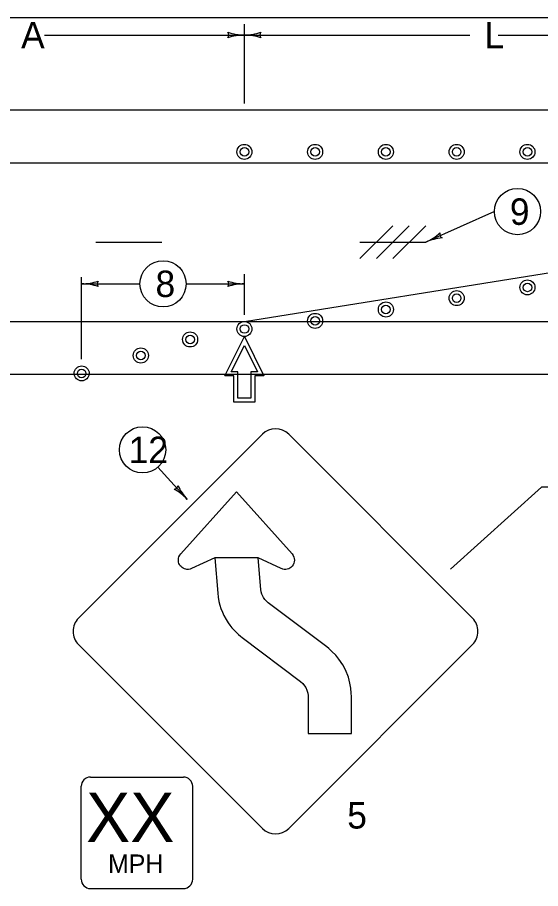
# Model space of a CAD drawing. Extents: x 999.6 to 1053.4, y 999.6 to 1022.5.
# Drawn here: x 1019.21 to 1023.17, y 1009.24 to 1015.83 of the extents above; entities that cross this region are included whole.
import ezdxf

# ---------------------------------------------------------------- set-up
doc = ezdxf.new("R2010")
doc.units = 0
doc.layers.add('Level 1', color=7, linetype='Continuous')

msp = doc.modelspace()

# ---------------------------------------------------------------- linework, layer by layer
at = {"layer": 'Level 1'}
for p, q in [((1007.25, 1015.8316), (1029.4498, 1015.8316)), ((1020.9263, 1015.1816), (1020.9263, 1015.7816)), ((1019.4128, 1015.6982), (1020.9263, 1015.6982)), ((1020.9263, 1015.6982), (1022.6333, 1015.6982)), ((1022.8479, 1015.6982), (1024.6763, 1015.6982)), ((1007.25, 1015.1316), (1028.2417, 1015.1316)), ((1007.25, 1014.7316), (1026.5603, 1014.7316)), ((1021.801, 1014.0066), (1022.0497, 1014.2552)), ((1021.926, 1014.0066), (1022.1747, 1014.2552)), ((1022.051, 1014.0066), (1022.2997, 1014.2552)), ((1019.801, 1014.1316), (1020.301, 1014.1316)), ((1020.9263, 1013.5316), (1024.6763, 1014.1316)), ((1021.801, 1014.1316), (1022.301, 1014.1316)), ((1019.6944, 1013.2456), (1019.6944, 1013.8662)), ((1020.9263, 1013.5816), (1020.9263, 1013.8891)), ((1019.6944, 1013.8162), (1020.1353, 1013.8162)), ((1020.4853, 1013.8162), (1020.9263, 1013.8162)), ((1007.25, 1013.5316), (1026.5513, 1013.5316)), ((1007.25, 1013.1316), (1035.25, 1013.1316)), ((1020.9759, 1012.9507), (1020.8758, 1012.9507)), ((1021.0059, 1012.9207), (1020.8458, 1012.9207)), ((1019.6706, 1011.2863), (1021.0627, 1012.6785)), ((1022.6537, 1011.2863), (1021.2616, 1012.6785)), ((1021.0627, 1009.6954), (1019.6706, 1011.0875)), ((1021.2616, 1009.6954), (1022.6537, 1011.0875)), ((1019.7616, 1010.0851), (1020.4648, 1010.0851)), ((1019.6913, 1009.3117), (1019.6913, 1010.0148)), ((1020.5351, 1009.3117), (1020.5351, 1010.0148)), ((1019.7616, 1009.2413), (1020.4648, 1009.2413))]:
    msp.add_line(p, q, dxfattribs=at)
for points in [[(1024.5738, 1015.3526), (1024.0236, 1012.2783), (1023.1753, 1012.2783), (1022.4874, 1011.6589)], [(1022.8188, 1014.3624), (1022.301, 1014.1316)], [(1020.8458, 1012.9207), (1020.8458, 1013.1207), (1020.7772, 1013.1207), (1020.9263, 1013.4178)], [(1020.9263, 1013.4178), (1021.0744, 1013.1207), (1021.0059, 1013.1207), (1021.0059, 1012.9207)], [(1020.8758, 1012.9507), (1020.8758, 1012.9507), (1020.8758, 1013.1507), (1020.8258, 1013.1507), (1020.9263, 1013.3507)], [(1020.9263, 1013.3507), (1021.0259, 1013.1507), (1020.9759, 1013.1507), (1020.9759, 1012.9507)], [(1021.0258, 1013.1509), (1021.0258, 1013.1507)], [(1020.2711, 1012.4287), (1020.4934, 1012.1849)]]:
    msp.add_lwpolyline(points, dxfattribs=at)
for points in [[(1020.4448, 1011.7731), (1020.8663, 1012.2417), (1021.2877, 1011.7731), (1021.2968, 1011.7602), (1021.3017, 1011.7493), (1021.3044, 1011.7394), (1021.3057, 1011.7267), (1021.3043, 1011.7122), (1021.3016, 1011.7025), (1021.2961, 1011.6906), (1021.2882, 1011.6797), (1021.2788, 1011.6707), (1021.2703, 1011.665), (1021.2617, 1011.6608), (1021.2513, 1011.6576), (1021.2411, 1011.656), (1021.2279, 1011.6562), (1021.2186, 1011.6577), (1021.2113, 1011.66), (1021.2058, 1011.6622), (1021.0303, 1011.7437), (1020.7022, 1011.7437), (1020.5267, 1011.6622), (1020.5158, 1011.6582), (1020.5041, 1011.6561), (1020.4916, 1011.656), (1020.4828, 1011.6572), (1020.4739, 1011.6597), (1020.4617, 1011.6653), (1020.4543, 1011.6702), (1020.4467, 1011.677), (1020.4414, 1011.6831), (1020.4357, 1011.6919), (1020.4312, 1011.7015), (1020.4283, 1011.7117), (1020.4269, 1011.7219), (1020.427, 1011.7315), (1020.4284, 1011.7412), (1020.4313, 1011.7508), (1020.4368, 1011.7623)], [(1020.4448, 1011.7731), (1020.8663, 1012.2417), (1021.2877, 1011.7731), (1021.2968, 1011.7602), (1021.3017, 1011.7493), (1021.3044, 1011.7394), (1021.3057, 1011.7267), (1021.3043, 1011.7122), (1021.3016, 1011.7025), (1021.2961, 1011.6906), (1021.2882, 1011.6797), (1021.2788, 1011.6707), (1021.2703, 1011.665), (1021.2617, 1011.6608), (1021.2513, 1011.6576), (1021.2411, 1011.656), (1021.2279, 1011.6562), (1021.2186, 1011.6577), (1021.2113, 1011.66), (1021.2058, 1011.6622), (1021.0303, 1011.7437), (1020.7022, 1011.7437), (1020.5267, 1011.6622), (1020.5158, 1011.6582), (1020.5041, 1011.6561), (1020.4916, 1011.656), (1020.4828, 1011.6572), (1020.4739, 1011.6597), (1020.4617, 1011.6653), (1020.4543, 1011.6702), (1020.4467, 1011.677), (1020.4414, 1011.6831), (1020.4357, 1011.6919), (1020.4312, 1011.7015), (1020.4283, 1011.7117), (1020.4269, 1011.7219), (1020.427, 1011.7315), (1020.4284, 1011.7412), (1020.4313, 1011.7508), (1020.4368, 1011.7623)], [(1021.7363, 1010.4135), (1021.7363, 1010.6947), (1021.7357, 1010.7189), (1021.7322, 1010.7566), (1021.7253, 1010.7957), (1021.7133, 1010.84), (1021.6909, 1010.8959), (1021.6713, 1010.9328), (1021.6413, 1010.9777), (1021.6174, 1011.0067), (1021.5893, 1011.0357), (1021.5654, 1011.0567), (1021.5496, 1011.0692), (1021.1068, 1011.4027), (1021.0805, 1011.4286), (1021.0698, 1011.4444), (1021.0587, 1011.4686), (1021.0539, 1011.4856), (1021.0513, 1011.5028), (1021.0303, 1011.7436), (1020.7022, 1011.7436), (1020.7243, 1011.4764), (1020.7277, 1011.4466), (1020.7341, 1011.4122), (1020.7411, 1011.3847), (1020.7489, 1011.3602), (1020.7596, 1011.3326), (1020.7709, 1011.3077), (1020.7883, 1011.2759), (1020.8029, 1011.2527), (1020.8168, 1011.2333), (1020.8318, 1011.2144), (1020.8583, 1011.1852), (1020.8812, 1011.1637), (1020.8978, 1011.1497), (1020.9093, 1011.1407), (1021.3522, 1010.8071), (1021.3696, 1010.7915), (1021.3823, 1010.7761), (1021.3914, 1010.7613), (1021.4003, 1010.7412), (1021.4058, 1010.7202), (1021.408, 1010.7027), (1021.4082, 1010.6947), (1021.4082, 1010.4135)], [(1021.7363, 1010.4135), (1021.7363, 1010.6947), (1021.7357, 1010.7189), (1021.7322, 1010.7566), (1021.7253, 1010.7957), (1021.7133, 1010.84), (1021.6909, 1010.8959), (1021.6713, 1010.9328), (1021.6413, 1010.9777), (1021.6174, 1011.0067), (1021.5893, 1011.0357), (1021.5654, 1011.0567), (1021.5496, 1011.0692), (1021.1068, 1011.4027), (1021.0805, 1011.4286), (1021.0698, 1011.4444), (1021.0587, 1011.4686), (1021.0539, 1011.4856), (1021.0513, 1011.5028), (1021.0303, 1011.7436), (1020.7022, 1011.7436), (1020.7243, 1011.4764), (1020.7277, 1011.4466), (1020.7341, 1011.4122), (1020.7411, 1011.3847), (1020.7489, 1011.3602), (1020.7596, 1011.3326), (1020.7709, 1011.3077), (1020.7883, 1011.2759), (1020.8029, 1011.2527), (1020.8168, 1011.2333), (1020.8318, 1011.2144), (1020.8583, 1011.1852), (1020.8812, 1011.1637), (1020.8978, 1011.1497), (1020.9093, 1011.1407), (1021.3522, 1010.8071), (1021.3696, 1010.7915), (1021.3823, 1010.7761), (1021.3914, 1010.7613), (1021.4003, 1010.7412), (1021.4058, 1010.7202), (1021.408, 1010.7027), (1021.4082, 1010.6947), (1021.4082, 1010.4135)]]:
    msp.add_lwpolyline(points, close=True, dxfattribs=at)
for centre, radius in [((1020.9263, 1014.8144), 0.0569), ((1020.9263, 1014.8144), 0.0325), ((1021.462, 1014.8144), 0.0569), ((1021.462, 1014.8144), 0.0325), ((1021.9977, 1014.8144), 0.0569), ((1021.9977, 1014.8144), 0.0325), ((1022.5334, 1014.8144), 0.0569), ((1022.5334, 1014.8144), 0.0325), ((1023.0691, 1014.8144), 0.0569), ((1023.0691, 1014.8144), 0.0325), ((1022.9938, 1014.3624), 0.175), ((1020.3103, 1013.8162), 0.175), ((1023.0691, 1013.7894), 0.0569), ((1023.0691, 1013.7894), 0.0325), ((1022.5334, 1013.7081), 0.0569), ((1022.5334, 1013.7081), 0.0325), ((1021.9976, 1013.622), 0.0569), ((1021.9976, 1013.622), 0.0325), ((1021.462, 1013.5358), 0.0569), ((1020.9263, 1013.4747), 0.0569), ((1021.462, 1013.5358), 0.0325), ((1020.5156, 1013.3954), 0.0569), ((1020.9263, 1013.4747), 0.0325), ((1020.5156, 1013.3954), 0.0325), ((1020.1424, 1013.2741), 0.0569), ((1020.1424, 1013.2741), 0.0325), ((1019.6944, 1013.1387), 0.0569), ((1019.6944, 1013.1387), 0.0325), ((1020.1557, 1012.5602), 0.175)]:
    msp.add_circle(centre, radius, dxfattribs=at)
for centre, radius, start, end in [((1020.7778, 1015.6983), 0.0313, 318.7746, 40.89129), ((1020.9263, 1015.3076), 0.3906, 90, 108.66878), ((1020.9263, 1016.0889), 0.3906, 251.34716, 269.99389), ((1020.9263, 1016.0889), 0.3906, 269.98778, 270), ((1020.9263, 1016.0889), 0.3906, 270, 288.66878), ((1020.9263, 1015.3076), 0.3906, 89.98778, 90), ((1020.9263, 1015.3076), 0.3906, 71.34716, 89.99389), ((1021.0749, 1015.6982), 0.0313, 138.7746, 220.89129), ((1022.1419, 1014.4883), 0.3906, 294.02919, 312.69798), ((1022.4367, 1014.192), 0.0312, 162.80379, 244.92049), ((1022.1419, 1014.4883), 0.3906, 294.01697, 294.02919), ((1022.4601, 1013.7748), 0.3906, 95.37635, 114.02308), ((1019.6944, 1014.2068), 0.3906, 269.98778, 270), ((1019.6944, 1014.2068), 0.3906, 270, 288.66878), ((1019.6944, 1013.4255), 0.3906, 71.34716, 89.99389), ((1019.843, 1013.8161), 0.0313, 138.7746, 220.89129), ((1020.7778, 1013.8162), 0.0313, 318.7746, 40.89129), ((1020.9263, 1013.4255), 0.3906, 90, 108.66878), ((1020.9263, 1014.2068), 0.3906, 251.34716, 269.99389), ((1020.9263, 1013.4255), 0.3906, 89.98778, 90), ((1021.1622, 1012.5791), 0.1406, 45.00008, 134.99993), ((1020.3934, 1012.2947), 0.0312, 271.13788, 353.25457), ((1020.2048, 1011.9217), 0.3906, 42.36328, 61.03206), ((1020.782, 1012.4481), 0.3906, 203.71044, 222.35717), ((1020.2048, 1011.9217), 0.3906, 42.35106, 42.36328), ((1019.77, 1011.1869), 0.1406, 134.99993, 225.00007), ((1022.5543, 1011.1869), 0.1406, 314.99993, 45.00007), ((1019.7616, 1010.0148), 0.0703, 90, 180), ((1020.4647, 1010.0148), 0.0703, 0, 90), ((1021.1622, 1009.7948), 0.1406, 225.00007, 314.99993), ((1019.7616, 1009.3117), 0.0703, 180, 270), ((1020.4647, 1009.3117), 0.0703, 270, 360)]:
    msp.add_arc(centre, radius, start, end, dxfattribs=at)

# ---------------------------------------------------------------- texts
for s, height, p in [('A', 0.2, (1019.236, 1015.5982)), ('L', 0.2, (1022.7447, 1015.5982)), ('9', 0.2, (1022.9363, 1014.2624)), ('8', 0.2, (1020.2537, 1013.7162)), ('12', 0.2, (1020.0502, 1012.4602)), ('XX', 0.375, (1019.7278, 1009.5929)), ('5', 0.2, (1021.7049, 1009.6954)), ('MPH', 0.14067, (1019.8945, 1009.3585))]:
    msp.add_text(s, height=height, dxfattribs=at).set_placement(p)

doc.saveas('drawing.dxf')
